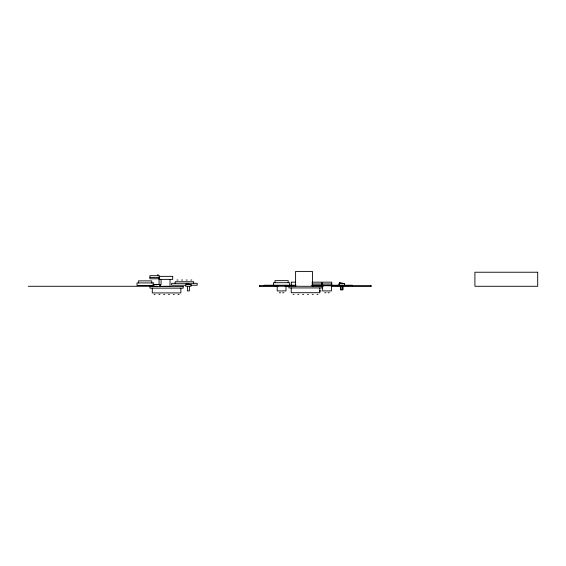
<?xml version="1.0" encoding="UTF-8"?>
<svg xmlns="http://www.w3.org/2000/svg" width="566" height="566" viewBox="0 0 566 566"><rect width="100%" height="100%" fill="white"/><g stroke="black" fill="none" stroke-linecap="round" stroke-linejoin="round"><path stroke-width="0.85" d="M157.298 274.864L158.289 274.864M159.428 275.699L149.94 275.699L149.94 278.769L159.428 278.769M149.94 277.51L159.428 277.51M176.946 280.036L177.993 280.036M181.566 280.036L182.613 280.036M186.2 280.036L187.205 280.036M190.799 280.036L191.846 280.036M291.334 282.208L295.65 282.158M311.965 282.158L321.453 282.158L321.453 285.752M311.965 283.969L321.453 283.969M322.28 283.969L331.768 283.969M153.068 284.465L159.074 284.465L159.074 279.583M153.513 284.634L161.069 284.634L161.069 279.477M185.719 285.229L171.597 285.229L171.597 283.311L197.194 283.311L197.194 285.229L190.99 285.229M295.891 285.229L264.081 285.229L264.081 285.752M311.795 285.229L352.448 285.229L352.448 285.752M295.912 285.752L259.568 285.752L259.568 286.283L277.991 286.283M311.795 285.752L371.147 285.752L371.147 286.283L342.932 286.283M274.977 286.056L288.193 286.056M28.3 286.283L151.723 286.283M152.374 286.283L153.69 286.283M155.678 286.283L157.001 286.283M161.763 286.283L170.019 286.283L170.019 279.378M285.151 286.283L323.158 286.283M331.266 286.283L341.312 286.283M340.881 289.856L340.881 285.229L340.796 289.856L342.862 289.856L342.862 285.229M319.337 290.924L321.099 290.924M279.279 292.742L280.595 292.742M282.583 292.742L283.899 292.742M324.714 292.742L326.03 292.742M328.018 292.742L329.341 292.742M293.046 294.377L294.037 294.377M297.843 294.377L298.834 294.377M302.633 294.377L303.624 294.377M307.423 294.377L308.413 294.377M312.213 294.377L313.21 294.377M317.01 294.377L318 294.377M154.108 294.589L155.098 294.589M158.897 294.589L159.888 294.589M163.694 294.589L164.678 294.589M168.484 294.589L169.475 294.589M173.274 294.589L174.264 294.589M178.064 294.589L179.061 294.589M344.036 283.58L339.628 282.554L339.628 283.58M190.572 284.627L186.242 283.601L186.242 284.627M371.006 285.752L371.006 286.283M344.531 285.229L344.531 283.58L339.211 283.58L339.211 285.229M344.453 283.58L344.453 285.229M342.784 285.229L342.784 289.856M339.706 282.554L339.706 283.58M339.126 283.58L339.126 285.229M337.555 285.229L337.555 285.752M331.768 285.752L331.768 282.158L322.28 282.158L322.28 285.752M331.414 285.229L331.414 290.924L322.634 290.924L322.634 285.229M322.132 286.283L322.132 287.931L288.915 287.931L288.915 286.283M319.818 287.931L319.818 292.721L291.228 292.721L291.228 287.931M313.21 285.229L313.21 285.752M312.453 286.283L312.453 271.411L295.594 271.411L295.594 286.283M291.341 282.158L291.341 285.752M289.686 285.229L289.686 282.703L273.491 282.703L273.491 285.229M288.193 282.703L288.193 280.651L274.977 280.651L274.977 282.703M285.979 285.229L285.979 290.924L277.199 290.924L277.199 285.229M259.702 285.752L259.702 286.283M193.629 283.311L193.629 281.755L175.163 281.755L175.163 283.311M189.398 286.283L189.398 290.91L187.417 290.91L187.417 286.283M180.872 288.144L180.872 292.94L152.289 292.94L152.289 288.144M160.553 284.634L160.553 286.283L159.732 286.283L159.732 284.634M154.009 284.634L154.009 286.283M151.723 282.922L151.723 280.877L138.5 280.877L138.5 282.922M537.7 272.232L474.909 272.232L474.909 286.283L537.7 286.283L537.7 272.232M172.701 276.357L159.081 276.357L159.081 279.378L172.701 279.378L172.701 276.357M153.209 282.922L137.014 282.922L137.014 285.455L153.209 285.455L153.209 282.922M191.067 284.627L185.747 284.627L185.747 286.283L191.067 286.283L191.067 284.627M183.186 286.495L149.976 286.495L149.976 288.144L183.186 288.144L183.186 286.495"/></g></svg>
